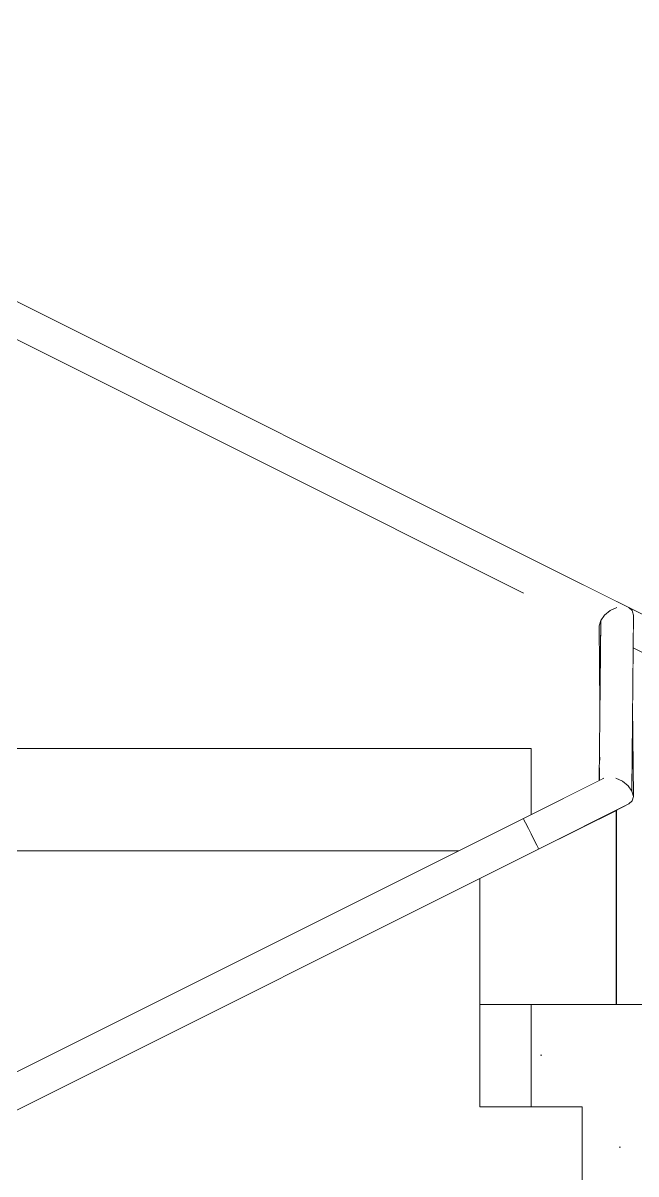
# Model space of a CAD drawing. Header units: feet. Extents: x -10410 to 374725, y -46422 to 88923.
# Drawn here: x 122217 to 122576, y 1551 to 2225 of the extents above; entities that cross this region are included whole.
import ezdxf

# ---------------------------------------------------------------- set-up
doc = ezdxf.new("R2010")
doc.units = ezdxf.units.FT
doc.header["$MEASUREMENT"] = 0
doc.set_wipeout_variables(frame=1)
doc.linetypes.add('Wipeout_Contour', pattern=[1000, 0, -1000])
doc.layers.add('Конструктив - Лестницы', color=7, linetype='Continuous')
doc.layers.add('Конструктив - Стены Несущие', color=7, linetype='Continuous')
doc.layers.add('Конструктив - Лестницы_Ном._пера__1', color=7, linetype='Continuous', lineweight=20)
doc.layers.add('Конструктив - Стены Несущие_Ном._пера__87', color=7, linetype='Continuous', lineweight=25, true_color=0x6a6a6a)
pattern_1 = [(0, (0, 0), (0, 623.5383), [60, -300]), (0, (180, 311.8), (0, 623.5383), [60, -300]), (60, (0, 0), (-540, 311.7692), [60, -300]), (60, (360, 0), (-540, 311.7692), [60, -300]), (120, (60, 0), (540, 311.7692), [60, -300]), (120, (420, 0), (540, 311.7692), [60, -300]), (0, (0, 60), (0, 120), [0, -120, 0, -180]), (45, (60, 60), (-84.85282, 84.85282), [0, -90, 0, -150.00001])]

msp = doc.modelspace()

# ---------------------------------------------------------------- wipeouts: each hides what was drawn before it
at = {"color": 254, "linetype": 'Wipeout_Contour', "lineweight": 0, "ltscale": 1351414.521314977}
msp.add_wipeout([(122571.71457, 2567.45654), (122564.44944, 2563.82339), (122564.44944, 1886.1803), (122816.81014, 1760), (123764.44947, 1760), (123764.44947, 2539.99999), (122812.08873, 2539.99999), (122574.2839, 2658.90252), (122573.99874, 2624.99999), (122574.44559, 2571.87539), (122573.79118, 2569.22648)], dxfattribs=at).dxf.layer = 'Конструктив - Стены Несущие'
at = {"color": 254, "linetype": 'Wipeout_Contour', "lineweight": 0, "ltscale": 1456104.774250303}
msp.add_wipeout([(119524.44948, 266.18035), (119761.11647, 384.51385), (119761.11647, 908.78046), (120319.42647, 663.66881), (122509.97733, 1758.94428), (122554.48082, 1781.19191), (122554.87331, 1824.9726), (122554.48032, 1868.86522), (122554.0069, 1869.10264), (122509.97733, 1891.05573), (121864.44948, 2213.81965), (119524.44948, 1043.81965)], dxfattribs=at).dxf.layer = 'Конструктив - Стены Несущие'

# ---------------------------------------------------------------- next in the draw order: wipeouts: each hides what was drawn before it
at = {"color": 254, "linetype": 'Wipeout_Contour', "lineweight": 0, "ltscale": 612155.038044}
msp.add_wipeout([(121886.81014, 2224.99998), (122518.92157, 1908.9443), (122564.44949, 1886.17659), (122564.44949, 2563.82337), (122518.92157, 2541.05573)], dxfattribs=at).dxf.layer = 'Конструктив - Стены Несущие'
at = {"color": 254, "linetype": 'Wipeout_Contour', "lineweight": 0, "ltscale": 1228466.223547664}
msp.add_wipeout([(122571.71457, 1767.45655), (122564.44944, 1763.8234), (122564.44944, 1650), (123764.44943, 1650), (123764.44947, 1740), (122812.08878, 1740), (122574.2839, 1858.90248), (122573.99874, 1825), (122574.44559, 1771.8754), (122573.79118, 1769.22649)], dxfattribs=at).dxf.layer = 'Конструктив - Стены Несущие'

# ---------------------------------------------------------------- next in the draw order: wipeouts: each hides what was drawn before it
at = {"color": 254, "linetype": 'Wipeout_Contour', "lineweight": 0, "ltscale": 613424.332247}
msp.add_wipeout([(122573.82362, 1880.64224), (122574.44559, 1878.1246), (122574.44377, 1877.90856), (122816.11868, 1757.07105), (122816.63045, 1759.23881)], dxfattribs=at).dxf.layer = 'Конструктив - Лестницы'
at = {"color": 254, "linetype": 'Wipeout_Contour', "lineweight": 0, "ltscale": 4014274.728602685}
msp.add_wipeout([(122518.92157, 1741.05571), (120343.23901, 653.21447), (120464.44947, 599.99997), (120744.44949, 599.99997), (120744.44949, 690.00001), (120714.44942, 690.00001), (120714.44942, 749.99999), (121044.44945, 749.99999), (121044.44945, 839.99996), (121014.44946, 839.99996), (121014.44946, 900.00001), (121344.44948, 900.00001), (121344.44948, 990.00005), (121314.44942, 990.00005), (121314.44942, 1050.00002), (121644.44944, 1050.00002), (121644.44944, 1139.99999), (121614.44946, 1139.99999), (121614.44946, 1199.99997), (121944.44948, 1199.99997), (121944.44941, 1290.00001), (121914.44949, 1290.00001), (121914.44949, 1349.99999), (122244.44951, 1349.99999), (122244.44944, 1439.99995), (122214.44945, 1440.00003), (122214.44945, 1500), (122544.44947, 1500), (122544.44947, 1589.99997), (122514.44949, 1589.99997), (122514.44949, 1649.99995), (122564.44942, 1649.99995), (122564.44942, 1763.82335)], dxfattribs=at).dxf.layer = 'Конструктив - Стены Несущие'

# ---------------------------------------------------------------- next in the draw order: hatches: boundary and pattern name
at = {"layer": 'Конструктив - Лестницы_Ном._пера__1', "linetype": 'Continuous'}
h = msp.add_hatch(dxfattribs=at)
h.set_pattern_fill('БЕТОН_02', color=256, style=0, pattern_type=2)
h.set_pattern_definition(pattern_1)
h.paths.add_polyline_path([(123764.44947, 1390), (123764.44947, 1590), (122544.44947, 1590), (122544.44947, 1390)])

# ---------------------------------------------------------------- next in the draw order: linework, layer by layer
msp.add_line((122544.44947, 1590), (122544.44947, 1500), dxfattribs=at)

# ---------------------------------------------------------------- next in the draw order: wipeouts: each hides what was drawn before it
at = {"color": 254, "linetype": 'Wipeout_Contour', "lineweight": 0, "ltscale": 490834.135348}
msp.add_wipeout([(122574.41339, 1874.29654), (122815.35282, 1753.8268), (122816.11872, 1757.07109), (122574.44378, 1877.90854)], dxfattribs=at).dxf.layer = 'Конструктив - Лестницы'
at = {"color": 254, "linetype": 'Wipeout_Contour', "lineweight": 0, "ltscale": 484072.372403}
msp.add_wipeout([(119504.44947, 233.81964), (122518.9216, 1741.05571), (122518.58116, 1741.73659), (119505.21067, 235.05132)], dxfattribs=at).dxf.layer = 'Конструктив - Лестницы'

# ---------------------------------------------------------------- next in the draw order: wipeouts: each hides what was drawn before it
at = {"color": 254, "linetype": 'Wipeout_Contour', "lineweight": 0, "ltscale": 613421.362081}
msp.add_wipeout([(122574.37756, 1870.03599), (122814.44946, 1750.00003), (122815.35285, 1753.82681), (122574.41339, 1874.29654), (122574.3896, 1871.46801)], dxfattribs=at).dxf.layer = 'Конструктив - Лестницы'
at = {"color": 254, "linetype": 'Wipeout_Contour', "lineweight": 0, "ltscale": 484074.038023}
msp.add_wipeout([(119505.21067, 235.05132), (122518.58118, 1741.73653), (122517.61177, 1743.67543), (119507.3784, 238.55877)], dxfattribs=at).dxf.layer = 'Конструктив - Лестницы'

# ---------------------------------------------------------------- next in the draw order: wipeouts: each hides what was drawn before it
at = {"color": 254, "linetype": 'Wipeout_Contour', "lineweight": 0, "ltscale": 490830.062086}
msp.add_wipeout([(122574.37756, 1870.03597), (122574.34172, 1865.77539), (122813.5461, 1746.17319), (122814.44947, 1750.00002)], dxfattribs=at).dxf.layer = 'Конструктив - Лестницы'
at = {"color": 254, "linetype": 'Wipeout_Contour', "lineweight": 0, "ltscale": 484077.116161}
msp.add_wipeout([(119507.3784, 238.55878), (122517.61174, 1743.67546), (122516.16092, 1746.57719), (119510.62261, 243.80801)], dxfattribs=at).dxf.layer = 'Конструктив - Лестницы'

# ---------------------------------------------------------------- next in the draw order: wipeouts: each hides what was drawn before it
at = {"color": 254, "linetype": 'Wipeout_Contour', "lineweight": 0, "ltscale": 490828.105891}
msp.add_wipeout([(122574.34172, 1865.77537), (122574.31134, 1862.16337), (122812.78025, 1742.92891), (122813.54608, 1746.17319)], dxfattribs=at).dxf.layer = 'Конструктив - Лестницы'
at = {"color": 254, "linetype": 'Wipeout_Contour', "lineweight": 0, "ltscale": 484081.138687}
msp.add_wipeout([(119510.62263, 243.80805), (122516.16088, 1746.57722), (122514.44947, 1750.00004), (119514.44947, 249.99999)], dxfattribs=at).dxf.layer = 'Конструктив - Лестницы'

# ---------------------------------------------------------------- next in the draw order: wipeouts: each hides what was drawn before it
at = {"color": 254, "linetype": 'Wipeout_Contour', "lineweight": 0, "ltscale": 490826.60834}
msp.add_wipeout([(122574.31134, 1862.16337), (122574.29104, 1859.74995), (122812.2685, 1740.76123), (122812.78021, 1742.92893)], dxfattribs=at).dxf.layer = 'Конструктив - Лестницы'
at = {"color": 254, "linetype": 'Wipeout_Contour', "lineweight": 0, "ltscale": 484085.49353}
msp.add_wipeout([(119514.44947, 250), (122514.44947, 1750), (122512.73804, 1753.42281), (119518.27631, 256.19197)], dxfattribs=at).dxf.layer = 'Конструктив - Лестницы'

# ---------------------------------------------------------------- next in the draw order: wipeouts: each hides what was drawn before it
at = {"color": 254, "linetype": 'Wipeout_Contour', "lineweight": 0, "ltscale": 490825.797224}
msp.add_wipeout([(122574.29104, 1859.74992), (122574.28391, 1858.90244), (122812.0888, 1739.99998), (122812.26849, 1740.76122)], dxfattribs=at).dxf.layer = 'Конструктив - Лестницы'
at = {"color": 254, "linetype": 'Wipeout_Contour', "lineweight": 0, "ltscale": 484089.517753}
msp.add_wipeout([(119521.52056, 261.44124), (119518.2763, 256.19193), (122512.73805, 1753.42285), (122511.2872, 1756.32456)], dxfattribs=at).dxf.layer = 'Конструктив - Лестницы'

# ---------------------------------------------------------------- next in the draw order: wipeouts: each hides what was drawn before it
at = {"color": 254, "linetype": 'Wipeout_Contour', "lineweight": 0, "ltscale": 613421.780785}
msp.add_wipeout([(122816.81015, 1759.99998), (122571.7146, 1882.54345), (122573.79119, 1880.7735), (122573.82362, 1880.64222), (122816.63044, 1759.23882)], dxfattribs=at).dxf.layer = 'Конструктив - Лестницы'
at = {"color": 254, "linetype": 'Wipeout_Contour', "lineweight": 0, "ltscale": 484092.598305}
msp.add_wipeout([(119523.6883, 264.9487), (119521.52053, 261.44124), (122511.28719, 1756.32457), (122510.31776, 1758.26343)], dxfattribs=at).dxf.layer = 'Конструктив - Лестницы'

# ---------------------------------------------------------------- next in the draw order: wipeouts: each hides what was drawn before it
at = {"color": 254, "linetype": 'Wipeout_Contour', "lineweight": 0, "ltscale": 367647.196324}
msp.add_wipeout([(122518.9216, 1741.05573), (122571.71459, 1767.45656), (122518.58118, 1741.73657)], dxfattribs=at).dxf.layer = 'Конструктив - Лестницы'
at = {"color": 254, "linetype": 'Wipeout_Contour', "lineweight": 0, "ltscale": 484094.265763}
msp.add_wipeout([(119523.68826, 264.94868), (122510.31775, 1758.26343), (122509.97734, 1758.94426), (119524.44946, 266.18034)], dxfattribs=at).dxf.layer = 'Конструктив - Лестницы'

# ---------------------------------------------------------------- next in the draw order: wipeouts: each hides what was drawn before it
at = {"color": 254, "linetype": 'Wipeout_Contour', "lineweight": 0, "ltscale": 367648.015547}
msp.add_wipeout([(122518.58118, 1741.73657), (122573.79119, 1769.2265), (122517.61174, 1743.67544)], dxfattribs=at).dxf.layer = 'Конструктив - Лестницы'

# ---------------------------------------------------------------- next in the draw order: wipeouts: each hides what was drawn before it
at = {"color": 254, "linetype": 'Wipeout_Contour', "lineweight": 0, "ltscale": 367701.520855}
msp.add_wipeout([(122518.58118, 1741.73657), (122571.71459, 1767.45656), (122573.79119, 1769.2265)], dxfattribs=at).dxf.layer = 'Конструктив - Лестницы'

# ---------------------------------------------------------------- next in the draw order: wipeouts: each hides what was drawn before it
at = {"color": 254, "linetype": 'Wipeout_Contour', "lineweight": 0, "ltscale": 367646.349805}
msp.add_wipeout([(122516.16088, 1746.57718), (122517.61174, 1743.67544), (122574.44559, 1771.8754)], dxfattribs=at).dxf.layer = 'Конструктив - Лестницы'

# ---------------------------------------------------------------- next in the draw order: wipeouts: each hides what was drawn before it
at = {"color": 254, "linetype": 'Wipeout_Contour', "lineweight": 0, "ltscale": 367703.347083}
msp.add_wipeout([(122517.61174, 1743.67544), (122573.79119, 1769.2265), (122574.44559, 1771.8754)], dxfattribs=at).dxf.layer = 'Конструктив - Лестницы'

# ---------------------------------------------------------------- next in the draw order: wipeouts: each hides what was drawn before it
at = {"color": 254, "linetype": 'Wipeout_Contour', "lineweight": 0, "ltscale": 367642.452082}
msp.add_wipeout([(122516.16088, 1746.57718), (122573.57818, 1775), (122514.44947, 1750)], dxfattribs=at).dxf.layer = 'Конструктив - Лестницы'

# ---------------------------------------------------------------- next in the draw order: wipeouts: each hides what was drawn before it
at = {"color": 254, "linetype": 'Wipeout_Contour', "lineweight": 0, "ltscale": 367701.81131}
msp.add_wipeout([(122573.57817, 1775), (122516.16088, 1746.57718), (122574.44559, 1771.8754)], dxfattribs=at).dxf.layer = 'Конструктив - Лестницы'

# ---------------------------------------------------------------- next in the draw order: wipeouts: each hides what was drawn before it
at = {"color": 254, "linetype": 'Wipeout_Contour', "lineweight": 0, "ltscale": 367636.915459}
msp.add_wipeout([(122514.44947, 1750), (122571.32099, 1778.1246), (122512.73805, 1753.42282)], dxfattribs=at).dxf.layer = 'Конструктив - Лестницы'

# ---------------------------------------------------------------- next in the draw order: wipeouts: each hides what was drawn before it
at = {"color": 254, "linetype": 'Wipeout_Contour', "lineweight": 0, "ltscale": 367697.138411}
msp.add_wipeout([(122514.44947, 1750), (122573.57818, 1775), (122571.32099, 1778.1246)], dxfattribs=at).dxf.layer = 'Конструктив - Лестницы'

# ---------------------------------------------------------------- next in the draw order: wipeouts: each hides what was drawn before it
at = {"color": 254, "linetype": 'Wipeout_Contour', "lineweight": 0, "ltscale": 367630.582898}
msp.add_wipeout([(122512.73805, 1753.42282), (122568.01769, 1780.7735), (122511.28719, 1756.32456)], dxfattribs=at).dxf.layer = 'Конструктив - Лестницы'

# ---------------------------------------------------------------- next in the draw order: wipeouts: each hides what was drawn before it
at = {"color": 254, "linetype": 'Wipeout_Contour', "lineweight": 0, "ltscale": 367690.018368}
msp.add_wipeout([(122512.73805, 1753.42282), (122571.32099, 1778.1246), (122568.01769, 1780.7735)], dxfattribs=at).dxf.layer = 'Конструктив - Лестницы'

# ---------------------------------------------------------------- next in the draw order: wipeouts: each hides what was drawn before it
at = {"color": 254, "linetype": 'Wipeout_Contour', "lineweight": 0, "ltscale": 612935.146003}
msp.add_wipeout([(122573.57818, 1775.94276), (122573.57818, 1775), (122574.44559, 1771.8754), (122573.99874, 1824.99999), (122573.5858, 1775.90621)], dxfattribs=at).dxf.layer = 'Конструктив - Лестницы'
at = {"color": 254, "linetype": 'Wipeout_Contour', "lineweight": 0, "ltscale": 367624.418911}
msp.add_wipeout([(122510.31775, 1758.26343), (122511.28719, 1756.32456), (122564.17115, 1782.54344)], dxfattribs=at).dxf.layer = 'Конструктив - Лестницы'

# ---------------------------------------------------------------- next in the draw order: linework, layer by layer
at = {"layer": 'Конструктив - Лестницы_Ном._пера__1', "linetype": 'Continuous'}
msp.add_line((122571.71459, 1767.45656), (122573.79119, 1769.2265), dxfattribs=at)

# ---------------------------------------------------------------- next in the draw order: wipeouts: each hides what was drawn before it
at = {"color": 254, "linetype": 'Wipeout_Contour', "lineweight": 0, "ltscale": 367681.536149}
msp.add_wipeout([(122511.28719, 1756.32456), (122568.01769, 1780.7735), (122564.17115, 1782.54344)], dxfattribs=at).dxf.layer = 'Конструктив - Лестницы'

# ---------------------------------------------------------------- next in the draw order: wipeouts: each hides what was drawn before it
at = {"color": 254, "linetype": 'Wipeout_Contour', "lineweight": 0, "ltscale": 612931.683031}
msp.add_wipeout([(122571.32099, 1778.1246), (122573.57817, 1775), (122573.57817, 1775.94276), (122573.5858, 1775.90621), (122574.44559, 1878.1246)], dxfattribs=at).dxf.layer = 'Конструктив - Лестницы'
at = {"color": 254, "linetype": 'Wipeout_Contour', "lineweight": 0, "ltscale": 367619.362613}
msp.add_wipeout([(122510.31775, 1758.26343), (122560.36698, 1783.16497), (122509.97733, 1758.94427)], dxfattribs=at).dxf.layer = 'Конструктив - Лестницы'

# ---------------------------------------------------------------- next in the draw order: linework, layer by layer
at = {"layer": 'Конструктив - Лестницы_Ном._пера__1', "linetype": 'Continuous'}
msp.add_line((122573.79119, 1769.2265), (122574.44559, 1771.8754), dxfattribs=at)

# ---------------------------------------------------------------- next in the draw order: wipeouts: each hides what was drawn before it
at = {"color": 254, "linetype": 'Wipeout_Contour', "lineweight": 0, "ltscale": 367672.982948}
msp.add_wipeout([(122560.36698, 1783.16497), (122510.31775, 1758.26343), (122564.17115, 1782.54345)], dxfattribs=at).dxf.layer = 'Конструктив - Лестницы'

# ---------------------------------------------------------------- next in the draw order: linework, layer by layer
at = {"layer": 'Конструктив - Стены Несущие_Ном._пера__87', "linetype": 'Continuous'}
msp.add_line((122564.44947, 1763.8234), (122564.44947, 1650), dxfattribs=at)

# ---------------------------------------------------------------- next in the draw order: wipeouts: each hides what was drawn before it
at = {"color": 254, "linetype": 'Wipeout_Contour', "lineweight": 0, "ltscale": 367665.658777}
msp.add_wipeout([(122509.97733, 1758.94427), (122560.36698, 1783.16497), (122557.18434, 1782.54344)], dxfattribs=at).dxf.layer = 'Конструктив - Лестницы'

# ---------------------------------------------------------------- next in the draw order: wipeouts: each hides what was drawn before it
at = {"color": 254, "linetype": 'Wipeout_Contour', "lineweight": 0, "ltscale": 367713.694878}
msp.add_wipeout([(122555.15125, 1781.52709), (122557.18434, 1782.54344), (122560.88124, 1880.7735)], dxfattribs=at).dxf.layer = 'Конструктив - Лестницы'

# ---------------------------------------------------------------- next in the draw order: wipeouts: each hides what was drawn before it
at = {"color": 254, "linetype": 'Wipeout_Contour', "lineweight": 0, "ltscale": 367724.659442}
msp.add_wipeout([(122560.88124, 1880.7735), (122557.18434, 1782.54344), (122564.72778, 1882.54344)], dxfattribs=at).dxf.layer = 'Конструктив - Лестницы'

# ---------------------------------------------------------------- next in the draw order: wipeouts: each hides what was drawn before it
at = {"color": 254, "linetype": 'Wipeout_Contour', "lineweight": 0, "ltscale": 367707.83789}
msp.add_wipeout([(122554.55027, 1781.22665), (122555.12655, 1781.51474), (122557.57794, 1878.1246)], dxfattribs=at).dxf.layer = 'Конструктив - Лестницы'
at = {"color": 254, "linetype": 'Wipeout_Contour', "lineweight": 0, "ltscale": 367753.311336}
msp.add_wipeout([(122573.79119, 1880.7735), (122568.01769, 1780.7735), (122571.321, 1778.1246)], dxfattribs=at).dxf.layer = 'Конструктив - Лестницы'

# ---------------------------------------------------------------- next in the draw order: wipeouts: each hides what was drawn before it
at = {"color": 254, "linetype": 'Wipeout_Contour', "lineweight": 0, "ltscale": 490284.021654}
msp.add_wipeout([(122557.57794, 1878.1246), (122555.12655, 1781.51474), (122555.15125, 1781.52709), (122560.88124, 1880.7735)], dxfattribs=at).dxf.layer = 'Конструктив - Лестницы'
at = {"color": 254, "linetype": 'Wipeout_Contour', "lineweight": 0, "ltscale": 367760.987153}
msp.add_wipeout([(122573.79119, 1880.7735), (122571.32099, 1778.1246), (122574.44559, 1878.1246)], dxfattribs=at).dxf.layer = 'Конструктив - Лестницы'

# ---------------------------------------------------------------- next in the draw order: linework, layer by layer
at = {"layer": 'Конструктив - Лестницы_Ном._пера__1', "linetype": 'Continuous'}
msp.add_line((122574.44559, 1771.8754), (122573.57818, 1775), dxfattribs=at)

# ---------------------------------------------------------------- next in the draw order: wipeouts: each hides what was drawn before it
at = {"color": 254, "linetype": 'Wipeout_Contour', "lineweight": 0, "ltscale": 367744.239333}
msp.add_wipeout([(122571.71459, 1882.54344), (122564.17115, 1782.54344), (122568.01769, 1780.7735)], dxfattribs=at).dxf.layer = 'Конструктив - Лестницы'
at = {"color": 254, "linetype": 'Wipeout_Contour', "lineweight": 0, "ltscale": 490277.254256}
msp.add_wipeout([(122554.4808, 1781.19193), (122554.55027, 1781.22665), (122557.57794, 1878.1246), (122555.32076, 1875)], dxfattribs=at).dxf.layer = 'Конструктив - Лестницы'

# ---------------------------------------------------------------- next in the draw order: wipeouts: each hides what was drawn before it
at = {"color": 254, "linetype": 'Wipeout_Contour', "lineweight": 0, "ltscale": 367755.210106}
msp.add_wipeout([(122571.71459, 1882.54344), (122568.01769, 1780.7735), (122573.79119, 1880.7735)], dxfattribs=at).dxf.layer = 'Конструктив - Лестницы'
at = {"color": 254, "linetype": 'Wipeout_Contour', "lineweight": 0, "ltscale": 490276.062384}
msp.add_wipeout([(122554.45334, 1871.8754), (122554.8733, 1824.9726), (122555.32076, 1874.88279), (122555.32076, 1875)], dxfattribs=at).dxf.layer = 'Конструктив - Лестницы'

# ---------------------------------------------------------------- next in the draw order: linework, layer by layer
at = {"layer": 'Конструктив - Лестницы_Ном._пера__1', "linetype": 'Continuous'}
msp.add_line((122573.57818, 1775), (122571.32099, 1778.1246), dxfattribs=at)

# ---------------------------------------------------------------- next in the draw order: wipeouts: each hides what was drawn before it
at = {"color": 254, "linetype": 'Wipeout_Contour', "lineweight": 0, "ltscale": 367733.495309}
msp.add_wipeout([(122560.36698, 1783.16497), (122564.17115, 1782.54344), (122568.53195, 1883.16497)], dxfattribs=at).dxf.layer = 'Конструктив - Лестницы'

# ---------------------------------------------------------------- next in the draw order: wipeouts: each hides what was drawn before it
at = {"color": 254, "linetype": 'Wipeout_Contour', "lineweight": 0, "ltscale": 367746.230194}
msp.add_wipeout([(122568.53195, 1883.16497), (122564.17115, 1782.54344), (122571.71459, 1882.54344)], dxfattribs=at).dxf.layer = 'Конструктив - Лестницы'

# ---------------------------------------------------------------- next in the draw order: linework, layer by layer
at = {"layer": 'Конструктив - Лестницы_Ном._пера__1', "linetype": 'Continuous'}
for p, q in [((122573.57818, 1775), (122574.44559, 1878.1246)), ((122812.08879, 1740), (122574.28391, 1858.90244)), ((122574.44559, 1771.8754), (122573.99874, 1825))]:
    msp.add_line(p, q, dxfattribs=at)

# ---------------------------------------------------------------- next in the draw order: wipeouts: each hides what was drawn before it
at = {"color": 254, "linetype": 'Wipeout_Contour', "lineweight": 0, "ltscale": 367722.739975}
msp.add_wipeout([(122557.18434, 1782.54344), (122560.36698, 1783.16497), (122564.72778, 1882.54344)], dxfattribs=at).dxf.layer = 'Конструктив - Лестницы'

# ---------------------------------------------------------------- next in the draw order: wipeouts: each hides what was drawn before it
at = {"color": 254, "linetype": 'Wipeout_Contour', "lineweight": 0, "ltscale": 367735.493485}
msp.add_wipeout([(122560.36698, 1783.16497), (122568.53195, 1883.16497), (122564.72778, 1882.54345)], dxfattribs=at).dxf.layer = 'Конструктив - Лестницы'

# ---------------------------------------------------------------- next in the draw order: linework, layer by layer
at = {"layer": 'Конструктив - Лестницы_Ном._пера__1', "linetype": 'Continuous'}
for p, q in [((122568.01769, 1780.7735), (122564.17115, 1782.54344)), ((122571.32099, 1778.1246), (122568.01769, 1780.7735))]:
    msp.add_line(p, q, dxfattribs=at)

# ---------------------------------------------------------------- next in the draw order: wipeouts: each hides what was drawn before it
at = {"color": 254, "linetype": 'Wipeout_Contour', "lineweight": 0, "ltscale": 367686.512342}
msp.add_wipeout([(122564.72778, 1882.54344), (122517.61174, 1906.32456), (122560.88124, 1880.7735)], dxfattribs=at).dxf.layer = 'Конструктив - Лестницы'

# ---------------------------------------------------------------- next in the draw order: wipeouts: each hides what was drawn before it
at = {"color": 254, "linetype": 'Wipeout_Contour', "lineweight": 0, "ltscale": 367645.553188}
msp.add_wipeout([(122518.58118, 1908.26343), (122517.61174, 1906.32456), (122564.72778, 1882.54344)], dxfattribs=at).dxf.layer = 'Конструктив - Лестницы'

# ---------------------------------------------------------------- next in the draw order: wipeouts: each hides what was drawn before it
at = {"color": 254, "linetype": 'Wipeout_Contour', "lineweight": 0, "ltscale": 367677.792536}
msp.add_wipeout([(122516.16088, 1903.42282), (122557.57794, 1878.1246), (122560.88124, 1880.7735)], dxfattribs=at).dxf.layer = 'Конструктив - Лестницы'

# ---------------------------------------------------------------- next in the draw order: wipeouts: each hides what was drawn before it
at = {"color": 254, "linetype": 'Wipeout_Contour', "lineweight": 0, "ltscale": 367639.172172}
msp.add_wipeout([(122560.88124, 1880.7735), (122517.61174, 1906.32456), (122516.16088, 1903.42282)], dxfattribs=at).dxf.layer = 'Конструктив - Лестницы'

# ---------------------------------------------------------------- next in the draw order: wipeouts: each hides what was drawn before it
at = {"color": 254, "linetype": 'Wipeout_Contour', "lineweight": 0, "ltscale": 367670.358713}
msp.add_wipeout([(122514.44947, 1900), (122555.32076, 1875), (122557.57794, 1878.1246)], dxfattribs=at).dxf.layer = 'Конструктив - Лестницы'

# ---------------------------------------------------------------- next in the draw order: wipeouts: each hides what was drawn before it
at = {"color": 254, "linetype": 'Wipeout_Contour', "lineweight": 0, "ltscale": 367632.560925}
msp.add_wipeout([(122516.16088, 1903.42282), (122514.44947, 1900), (122557.57794, 1878.1246)], dxfattribs=at).dxf.layer = 'Конструктив - Лестницы'

# ---------------------------------------------------------------- next in the draw order: wipeouts: each hides what was drawn before it
at = {"color": 254, "linetype": 'Wipeout_Contour', "lineweight": 0, "ltscale": 367665.342721}
msp.add_wipeout([(122555.32076, 1875), (122512.73805, 1896.57718), (122554.45334, 1871.8754)], dxfattribs=at).dxf.layer = 'Конструктив - Лестницы'

# ---------------------------------------------------------------- next in the draw order: wipeouts: each hides what was drawn before it
at = {"color": 254, "linetype": 'Wipeout_Contour', "lineweight": 0, "ltscale": 367626.727064}
msp.add_wipeout([(122514.44947, 1900), (122512.73805, 1896.57718), (122555.32076, 1875)], dxfattribs=at).dxf.layer = 'Конструктив - Лестницы'

# ---------------------------------------------------------------- next in the draw order: wipeouts: each hides what was drawn before it
at = {"color": 254, "linetype": 'Wipeout_Contour', "lineweight": 0, "ltscale": 490231.130138}
msp.add_wipeout([(122511.28719, 1893.67545), (122554.47389, 1869.58014), (122554.46498, 1870.57485), (122554.45334, 1871.8754)], dxfattribs=at).dxf.layer = 'Конструктив - Лестницы'

# ---------------------------------------------------------------- next in the draw order: wipeouts: each hides what was drawn before it
at = {"color": 254, "linetype": 'Wipeout_Contour', "lineweight": 0, "ltscale": 367622.55905}
msp.add_wipeout([(122511.28719, 1893.67544), (122554.45334, 1871.8754), (122512.73805, 1896.57718)], dxfattribs=at).dxf.layer = 'Конструктив - Лестницы'

# ---------------------------------------------------------------- next in the draw order: wipeouts: each hides what was drawn before it
at = {"color": 254, "linetype": 'Wipeout_Contour', "lineweight": 0, "ltscale": 490229.639879}
msp.add_wipeout([(122510.31775, 1891.73656), (122554.0069, 1869.10265), (122554.48029, 1868.86526), (122554.47421, 1869.5449)], dxfattribs=at).dxf.layer = 'Конструктив - Лестницы'

# ---------------------------------------------------------------- next in the draw order: wipeouts: each hides what was drawn before it
at = {"color": 254, "linetype": 'Wipeout_Contour', "lineweight": 0, "ltscale": 490188.287552}
msp.add_wipeout([(122511.28719, 1893.67544), (122510.31775, 1891.73657), (122554.47421, 1869.54489), (122554.47389, 1869.58014)], dxfattribs=at).dxf.layer = 'Конструктив - Лестницы'

# ---------------------------------------------------------------- next in the draw order: wipeouts: each hides what was drawn before it
at = {"color": 254, "linetype": 'Wipeout_Contour', "lineweight": 0, "ltscale": 367618.252557}
msp.add_wipeout([(122510.31775, 1891.73656), (122509.97734, 1891.05574), (122554.0069, 1869.10265)], dxfattribs=at).dxf.layer = 'Конструктив - Лестницы'

# ---------------------------------------------------------------- next in the draw order: linework, layer by layer
at = {"layer": 'Конструктив - Лестницы_Ном._пера__1', "linetype": 'Continuous'}
for p, q in [((122555.32076, 1875), (122554.45334, 1871.8754)), ((122554.4808, 1781.19193), (122555.32076, 1875)), ((122557.57794, 1878.1246), (122555.32076, 1875)), ((122554.87306, 1825), (122554.45334, 1871.8754))]:
    msp.add_line(p, q, dxfattribs=at)

# ---------------------------------------------------------------- next in the draw order: wipeouts: each hides what was drawn before it
at = {"color": 254, "linetype": 'Wipeout_Contour', "lineweight": 0, "ltscale": 367702.513265}
msp.add_wipeout([(122571.71459, 1882.54344), (122518.9216, 1908.94427), (122568.53195, 1883.16497)], dxfattribs=at).dxf.layer = 'Конструктив - Лестницы'

# ---------------------------------------------------------------- next in the draw order: linework, layer by layer
at = {"layer": 'Конструктив - Лестницы_Ном._пера__1', "linetype": 'Continuous'}
msp.add_line((122574.44559, 1878.1246), (122573.79119, 1880.7735), dxfattribs=at)

# ---------------------------------------------------------------- next in the draw order: wipeouts: each hides what was drawn before it
at = {"color": 254, "linetype": 'Wipeout_Contour', "lineweight": 0, "ltscale": 367695.192176}
msp.add_wipeout([(122518.58118, 1908.26343), (122564.72778, 1882.54344), (122568.53195, 1883.16497)], dxfattribs=at).dxf.layer = 'Конструктив - Лестницы'

# ---------------------------------------------------------------- next in the draw order: wipeouts: each hides what was drawn before it
at = {"color": 254, "linetype": 'Wipeout_Contour', "lineweight": 0, "ltscale": 367650.731455}
msp.add_wipeout([(122568.53195, 1883.16497), (122518.9216, 1908.94427), (122518.58118, 1908.26343)], dxfattribs=at).dxf.layer = 'Конструктив - Лестницы'

# ---------------------------------------------------------------- next in the draw order: linework, layer by layer
at = {"layer": 'Конструктив - Лестницы_Ном._пера__1', "linetype": 'Continuous'}
for p, q in [((122564.72778, 1882.54344), (122560.88124, 1880.7735)), ((122816.81015, 1760), (122571.71459, 1882.54778)), ((122573.79119, 1880.7735), (122571.71459, 1882.54344)), ((122560.88124, 1880.7735), (122557.57794, 1878.1246))]:
    msp.add_line(p, q, dxfattribs=at)

# ---------------------------------------------------------------- next in the draw order: wipeouts: each hides what was drawn before it
at = {"color": 254, "linetype": 'Wipeout_Contour', "lineweight": 0, "ltscale": 488875.951455}
msp.add_wipeout([(121885.9591, 2224.57448), (121883.53551, 2223.36268), (122517.61176, 1906.32458), (122518.58119, 1908.26344)], dxfattribs=at).dxf.layer = 'Конструктив - Лестницы'

# ---------------------------------------------------------------- next in the draw order: wipeouts: each hides what was drawn before it
at = {"color": 254, "linetype": 'Wipeout_Contour', "lineweight": 0, "ltscale": 488867.350118}
msp.add_wipeout([(121879.90834, 2221.5491), (122516.16086, 1903.42284), (122517.61175, 1906.32457), (121883.53554, 2223.36268)], dxfattribs=at).dxf.layer = 'Конструктив - Лестницы'

# ---------------------------------------------------------------- next in the draw order: wipeouts: each hides what was drawn before it
at = {"color": 254, "linetype": 'Wipeout_Contour', "lineweight": 0, "ltscale": 488856.112984}
msp.add_wipeout([(121875.62984, 2219.40983), (122514.44947, 1900.00002), (122516.16089, 1903.42282), (121879.90831, 2221.54908)], dxfattribs=at).dxf.layer = 'Конструктив - Лестницы'

# ---------------------------------------------------------------- next in the draw order: wipeouts: each hides what was drawn before it
at = {"color": 254, "linetype": 'Wipeout_Contour', "lineweight": 0, "ltscale": 488843.950737}
msp.add_wipeout([(121871.35122, 2217.27056), (122512.738, 1896.57715), (122514.44946, 1899.99999), (121875.62979, 2219.40984)], dxfattribs=at).dxf.layer = 'Конструктив - Лестницы'

# ---------------------------------------------------------------- next in the draw order: wipeouts: each hides what was drawn before it
at = {"color": 254, "linetype": 'Wipeout_Contour', "lineweight": 0, "ltscale": 488832.715362}
msp.add_wipeout([(121871.35126, 2217.27055), (121867.72412, 2215.45696), (122511.2872, 1893.67544), (122512.73805, 1896.57718)], dxfattribs=at).dxf.layer = 'Конструктив - Лестницы'

# ---------------------------------------------------------------- next in the draw order: wipeouts: each hides what was drawn before it
at = {"color": 254, "linetype": 'Wipeout_Contour', "lineweight": 0, "ltscale": 488824.116869}
msp.add_wipeout([(121865.30052, 2214.24517), (122510.31775, 1891.73657), (122511.28719, 1893.6754), (121867.7241, 2215.45698)], dxfattribs=at).dxf.layer = 'Конструктив - Лестницы'

# ---------------------------------------------------------------- next in the draw order: wipeouts: each hides what was drawn before it
at = {"color": 254, "linetype": 'Wipeout_Contour', "lineweight": 0, "ltscale": 488819.46433}
msp.add_wipeout([(121864.44947, 2213.81966), (122509.97734, 1891.05575), (122510.31775, 1891.73661), (121865.30054, 2214.24522)], dxfattribs=at).dxf.layer = 'Конструктив - Лестницы'

# ---------------------------------------------------------------- next in the draw order: wipeouts: each hides what was drawn before it
at = {"color": 254, "linetype": 'Wipeout_Contour', "lineweight": 0, "ltscale": 488880.607359}
msp.add_wipeout([(121886.81015, 2225.00002), (121885.9591, 2224.5745), (122518.58119, 1908.26345), (122518.9216, 1908.94427)], dxfattribs=at).dxf.layer = 'Конструктив - Лестницы'

# ---------------------------------------------------------------- next in the draw order: wipeouts: each hides what was drawn before it
at = {"color": 254, "linetype": 'Wipeout_Contour', "lineweight": 0, "ltscale": 484092.715402}
msp.add_wipeout([(119504.44947, 1056.18035), (119505.21064, 1055.70991), (122510.31775, 2558.26342), (122509.97734, 2558.94428)], dxfattribs=at).dxf.layer = 'Конструктив - Лестницы'

# ---------------------------------------------------------------- next in the draw order: wipeouts: each hides what was drawn before it
at = {"color": 254, "linetype": 'Wipeout_Contour', "lineweight": 0, "ltscale": 484096.88288}
msp.add_wipeout([(119505.21067, 1055.70991), (119507.37839, 1054.37016), (122511.28719, 2556.32454), (122510.31775, 2558.26345)], dxfattribs=at).dxf.layer = 'Конструктив - Лестницы'

# ---------------------------------------------------------------- next in the draw order: wipeouts: each hides what was drawn before it
at = {"color": 254, "linetype": 'Wipeout_Contour', "lineweight": 0, "ltscale": 484104.583685}
msp.add_wipeout([(119507.3784, 1054.37015), (119510.6226, 1052.36511), (122512.73805, 2553.42284), (122511.28716, 2556.32458)], dxfattribs=at).dxf.layer = 'Конструктив - Лестницы'

# ---------------------------------------------------------------- next in the draw order: wipeouts: each hides what was drawn before it
at = {"color": 254, "linetype": 'Wipeout_Contour', "lineweight": 0, "ltscale": 484114.64578}
msp.add_wipeout([(122512.73809, 2553.42285), (119510.62263, 1052.36512), (119514.44943, 1049.99997), (122514.44947, 2550.00001)], dxfattribs=at).dxf.layer = 'Конструктив - Лестницы'

# ---------------------------------------------------------------- next in the draw order: wipeouts: each hides what was drawn before it
at = {"color": 254, "linetype": 'Wipeout_Contour', "lineweight": 0, "ltscale": 484125.537256}
msp.add_wipeout([(122514.4495, 2549.99998), (119514.44947, 1049.99998), (119518.2763, 1047.63489), (122516.16088, 2546.57714)], dxfattribs=at).dxf.layer = 'Конструктив - Лестницы'

# ---------------------------------------------------------------- next in the draw order: wipeouts: each hides what was drawn before it
at = {"color": 254, "linetype": 'Wipeout_Contour', "lineweight": 0, "ltscale": 484135.599927}
msp.add_wipeout([(122516.16085, 2546.5772), (119518.2763, 1047.63485), (119521.52052, 1045.62985), (122517.61174, 2543.67546)], dxfattribs=at).dxf.layer = 'Конструктив - Лестницы'

# ---------------------------------------------------------------- next in the draw order: wipeouts: each hides what was drawn before it
at = {"color": 254, "linetype": 'Wipeout_Contour', "lineweight": 0, "ltscale": 484143.301951}
msp.add_wipeout([(122517.61175, 2543.67542), (119521.52053, 1045.62984), (119523.68827, 1044.29013), (122518.58118, 2541.73657)], dxfattribs=at).dxf.layer = 'Конструктив - Лестницы'

# ---------------------------------------------------------------- next in the draw order: wipeouts: each hides what was drawn before it
at = {"color": 254, "linetype": 'Wipeout_Contour', "lineweight": 0, "ltscale": 484147.470433}
msp.add_wipeout([(122518.58119, 2541.73659), (119523.68826, 1044.29011), (119524.44947, 1043.81968), (122518.9216, 2541.05573)], dxfattribs=at).dxf.layer = 'Конструктив - Лестницы'

# ---------------------------------------------------------------- next in the draw order: hatches: boundary and pattern name
at = {"layer": 'Конструктив - Лестницы_Ном._пера__1', "linetype": 'Continuous'}
h = msp.add_hatch(dxfattribs=at)
h.set_pattern_fill('БЕТОН_02', color=256, style=0, pattern_type=2)
h.set_pattern_definition(pattern_1)
h.paths.add_polyline_path([(123764.44947, 1590), (123764.44947, 1650), (122514.44947, 1650), (122514.44947, 1590)])

# ---------------------------------------------------------------- next in the draw order: linework, layer by layer
for p, q in [((122218.9216, 2058.94427), (121918.9216, 2208.94427)), ((122518.9216, 1908.94427), (122218.9216, 2058.94427)), ((122509.97733, 1891.05573), (122209.97733, 2041.05573)), ((122571.71459, 1882.54344), (122518.9216, 1908.94427)), ((122514.44947, 1800), (122184.44947, 1800)), ((122514.44947, 1761.17993), (122514.44947, 1800)), ((122509.97733, 1758.94427), (122557.18434, 1782.54344)), ((122518.9216, 1741.05573), (122571.71459, 1767.45656)), ((122209.97733, 1608.94427), (122509.97733, 1758.94427)), ((122510.31775, 1758.26343), (122509.97733, 1758.94427)), ((122511.28719, 1756.32456), (122510.31775, 1758.26343)), ((122512.73805, 1753.42282), (122511.28719, 1756.32456)), ((122514.44947, 1750), (122512.73805, 1753.42282)), ((122516.16088, 1746.57718), (122514.44947, 1750)), ((122517.61174, 1743.67544), (122516.16088, 1746.57718)), ((122437.23947, 1740), (122184.44947, 1740)), ((122218.9216, 1591.05573), (122518.9216, 1741.05573)), ((122472.08879, 1740), (122437.23947, 1740)), ((122518.58118, 1741.73657), (122517.61174, 1743.67544)), ((122518.9216, 1741.05573), (122518.58118, 1741.73657)), ((122484.44947, 1650), (122484.44947, 1723.81966)), ((122514.44947, 1650), (122484.44947, 1650)), ((122484.44947, 1590), (122484.44947, 1650)), ((122514.44947, 1650), (122514.44947, 1590)), ((123764.44947, 1650), (122514.44947, 1650)), ((121918.9216, 1441.05573), (122218.9216, 1591.05573)), ((122514.44947, 1590), (122484.44947, 1590)), ((122544.44947, 1590), (122514.44947, 1590))]:
    msp.add_line(p, q, dxfattribs=at)

doc.saveas('drawing.dxf')
